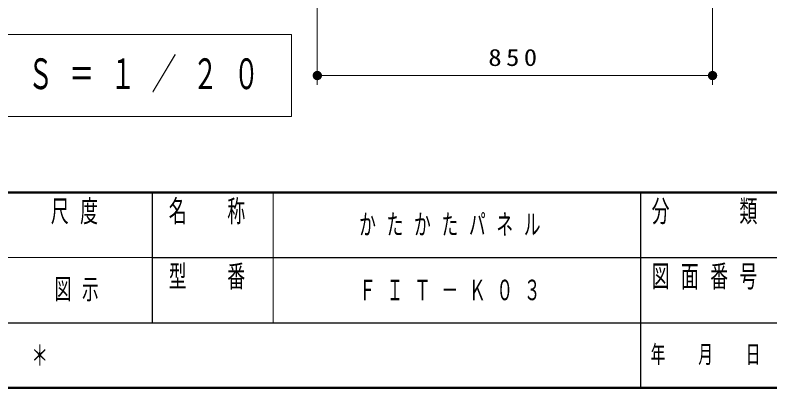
# Model space of a CAD drawing. Units: millimetres on the paper, scale 1:20. Extents: x -385 to 136, y -19 to 267.
# Drawn here: x -202.2 to -121.1, y 0 to 40 of the extents above; entities that cross this region are included whole.
import ezdxf
from ezdxf.enums import TextEntityAlignment as Align

# ---------------------------------------------------------------- set-up
doc = ezdxf.new("R2010")
doc.units = ezdxf.units.MM
doc.layers.add('LY_1', color=7, linetype='Continuous', lineweight=25)
doc.layers.add('LY_2', color=7, linetype='Continuous', lineweight=13)
doc.styles.add('ＭＳ ゴシック', font='')
doc.styles.get('ＭＳ ゴシック').set_extended_font_data('MS Gothic')

# ---------------------------------------------------------------- blocks, each defined once
blk = doc.blocks.new('filled_dot')
at = {"color": 0, "linetype": 'Continuous', "lineweight": -2, "const_width": 1.25}
blk.add_lwpolyline([(-0.625, 0, 1), (0.625, 0, 1)], format="xyb", close=True, dxfattribs=at)

msp = doc.modelspace()

# ---------------------------------------------------------------- linework, layer by layer
at = {"layer": 'LY_1', "lineweight": 13}
for p, q in [((-169.748, 48.437), (-169.748, 32.543)), ((-127.248, 48.437), (-127.248, 32.543)), ((-172.536, 37.943), (-220.336, 37.943)), ((-172.536, 29.143), (-172.536, 37.943)), ((-127.248, 33.543), (-169.748, 33.543)), ((-220.336, 29.143), (-172.536, 29.143))]:
    msp.add_line(p, q, dxfattribs=at)
at = {"layer": 'LY_2', "lineweight": 50}
for p, q in [((-385, 21), (0, 21)), ((-385, 0), (0, 0))]:
    msp.add_line(p, q, dxfattribs=at)
at = {"layer": 'LY_2', "color": 211, "lineweight": 25}
for p, q in [((-187.5, 21), (-187.5, 7)), ((-135, 21), (-135, 0)), ((-187.5, 14), (-70, 14)), ((-242.5, 7), (0, 7))]:
    msp.add_line(p, q, dxfattribs=at)
at = {"layer": 'LY_2'}
for p, q in [((-174.5, 21), (-174.5, 7)), ((-242.5, 14), (-187.5, 14))]:
    msp.add_line(p, q, dxfattribs=at)

# ---------------------------------------------------------------- block references
at = {"layer": 'LY_1', "lineweight": 13, "xscale": 0.4, "yscale": 0.4}
msp.add_blockref('filled_dot', (-169.748, 33.543), dxfattribs=at)
at = {"layer": 'LY_1', "lineweight": 13, "xscale": 0.4, "yscale": 0.4, "rotation": 180}
msp.add_blockref('filled_dot', (-127.248, 33.543), dxfattribs=at)

# ---------------------------------------------------------------- texts
at = {"layer": 'LY_1', "style": 'ＭＳ ゴシック', "width": 0.6}
msp.add_text('＊', height=2.199, dxfattribs=at).set_placement((-200.5, 3.5), align=Align.MIDDLE_LEFT)
at = {"layer": 'LY_1', "style": 'ＭＳ ゴシック'}
for s, insert, char_height, attachment_point in [('\\T1.64;\\W0.6;側面図\u3000Ｓ＝１／２０', (-196.436, 33.543), 3.299, 5), ('\\T1.33;\\W1.15;850', (-148.498, 34.543), 1.833, 8), ('\\T1.64;\\W0.6;かたかたパネル', (-165.25, 17.5), 2.199, 4), ('\\T1.64;\\W0.6;図示', (-198, 10.5), 2.199, 4), ('\\T1.64;\\W0.6;ＦＩＴ－Ｋ０３', (-165.25, 10.5), 2.199, 4)]:
    msp.add_mtext(s, dxfattribs=dict(at, insert=insert, char_height=char_height, attachment_point=attachment_point))
at = {"layer": 'LY_2', "color": 4, "style": 'ＭＳ ゴシック'}
for s, insert, char_height, attachment_point in [('\\T1.64;\\W0.6;尺度', (-195.25, 20.167), 2.346, 2), ('\\T1.64;\\W0.6;名\u3000称', (-181, 20.167), 2.346, 2), ('\\T1.64;\\W0.6;分\u3000\u3000類', (-127.5, 20.167), 2.346, 2), ('\\T1.64;\\W0.6;型\u3000番', (-181, 13.167), 2.346, 2), ('\\T1.64;\\W0.6;図面番号', (-127.5, 13.167), 2.346, 2), ('\\T1.64;\\W0.6;年\u3000月\u3000日', (-127.5, 3.5), 1.906, 5)]:
    msp.add_mtext(s, dxfattribs=dict(at, insert=insert, char_height=char_height, attachment_point=attachment_point))

doc.saveas('drawing.dxf')
